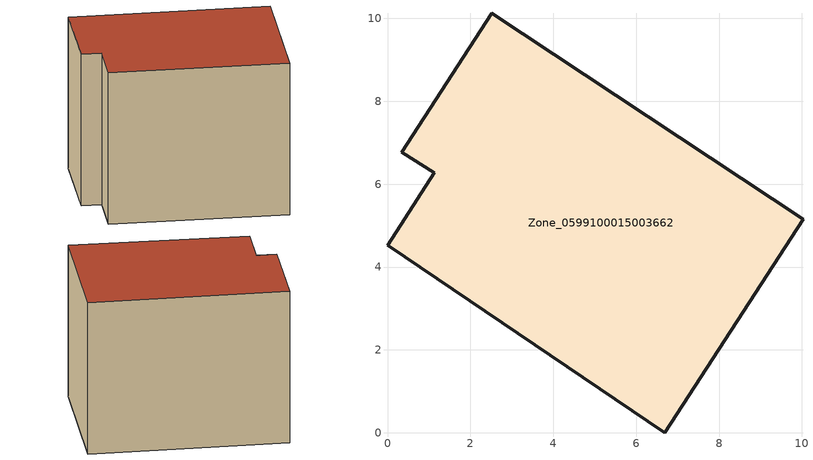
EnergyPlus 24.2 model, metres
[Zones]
Zone_0599100015003662
 floor ground (C_G): 2.52,10.13 10.03,5.15 6.69,0 0,4.53 1.13,6.27 0.35,6.77 z0.81
 wall outside (C_F): 10.03,5.15 2.52,10.13 0.35,6.77 1.13,6.27 0,4.53 6.69,0 10.03,5.15 z0.81:8.18
 roof outside (C_R): 6.69,0 10.03,5.15 2.52,10.13 0.35,6.77 1.13,6.27 0,4.53 z8.18
[BUILDING]
Pand.0599100015003662: North Axis=0; Terrain=City; Loads Convergence Tolerance Value=0.04; Temperature Convergence Tolerance Value=0.4; Solar Distribution=FullExterior; Maximum Number of Warmup Days=25; Minimum Number of Warmup Days=1
[Site:Location]
Rotterdam.The.Hague.AP_ZH_NLD Design_Conditions: Latitude=51.96; Longitude=4.45; Time Zone=1; Elevation=-4.5
[SITE:GROUNDTEMPERATURE:BUILDINGSURFACE]
18, 18, 18, 18, 18, 18, 18, 18, 18, 18, 18, 18
[MATERIAL] Thermal Absorptance=0.9; Solar Absorptance=0.7; Visible Absorptance=0.7
Name | Roughness | Thickness | Conductivity | Density | Specific Heat
G.TI.1965-1974 | MediumSmooth | 0.15 | 0.882353 | 540 | 1210
F.TI.1965-1974 | Rough | 0.3 | 0.697674 | 1920 | 840
R.TI.1965-1974 | MediumRough | 0.2 | 0.232558 | 1500 | 1000
[CONSTRUCTION]
C_G: G.TI.1965-1974
C_F: F.TI.1965-1974
C_R: R.TI.1965-1974
[ZONE]
Zone_0599100015003662: Type=1; Multiplier=1; Ceiling Height=Autocalculate; Volume=Autocalculate; Floor Area=autocalculate; Part of Total Floor Area=Yes
[ZONEINFILTRATION:DESIGNFLOWRATE]
Infil_Zone_0599100015003662: Zone or ZoneList or Space or SpaceList=Zone_0599100015003662; Schedule=AlwaysOn; Design Flow Rate Calculation Method=Flow/Area; Flow Rate per Floor Area=0.003; Constant Term Coefficient=1; Temperature Term Coefficient=0; Velocity Term Coefficient=0; Velocity Squared Term Coefficient=0
[HVACTEMPLATE:ZONE:IDEALLOADSAIRSYSTEM]
Zone_0599100015003662: Maximum Heating Supply Air Temperature=50; Minimum Cooling Supply Air Temperature=13; Maximum Heating Supply Air Humidity Ratio=0.0156; Minimum Cooling Supply Air Humidity Ratio=0.0077; Heating Limit=NoLimit; Cooling Limit=NoLimit; Dehumidification Control Type=ConstantSensibleHeatRatio; Cooling Sensible Heat Ratio=0.7; Dehumidification Setpoint=60; Humidification Control Type=None; Humidification Setpoint=30; Outdoor Air Method=None; Outdoor Air Flow Rate per Person=0.00944; Outdoor Air Flow Rate per Zone Floor Area=0; Outdoor Air Flow Rate per Zone=0; Demand Controlled Ventilation Type=None; Outdoor Air Economizer Type=NoEconomizer; Heat Recovery Type=None; Sensible Heat Recovery Effectiveness=0.7; Latent Heat Recovery Effectiveness=0.65
[ZONECONTROL:THERMOSTAT]
ThermostatControl_Zone_0599100015003662: Zone or ZoneList=Zone_0599100015003662; Control Type Schedule=DualSetpointControlType; Control 1=Thermostat_Zone_0599100015003662; Temperature Difference Between Cutout And Setpoint=0
[THERMOSTATSETPOINT:DUALSETPOINT]
Thermostat_Zone_0599100015003662: Heating Setpoint Temperature Schedule=HeatingSetpoint_Zone_0599100015003662; Cooling Setpoint Temperature Schedule=CoolingSetpoint_Zone_0599100015003662
[SCHEDULE:COMPACT]
HeatingSetpoint_Zone_0599100015003662: Through: 12/31, For: AllDays, Until: 24:00, 21
CoolingSetpoint_Zone_0599100015003662: Through: 12/31, For: AllDays, Until: 24:00, 24
DualSetpointControlType: Through: 12/31, For: AllDays, Until: 24:00, 4
AlwaysOn: Through: 12/31, For: AllDays, Until: 24:00, 1
